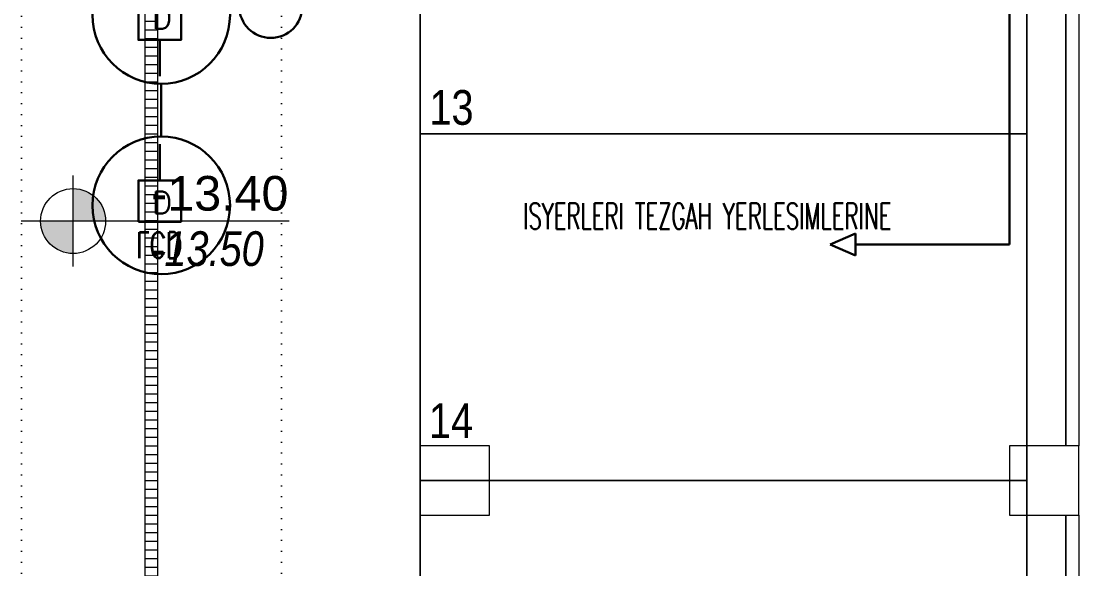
# Model space of a CAD drawing. Header units: metres. Extents: x -13194 to 152406, y -14653 to 29421.
# Drawn here: x 5600 to 6820, y 1538 to 2170 of the extents above; entities that cross this region are included whole.
import ezdxf
from ezdxf.enums import TextEntityAlignment as Align

# ---------------------------------------------------------------- set-up
doc = ezdxf.new("R2010")
doc.units = ezdxf.units.M
doc.header["$LTSCALE"] = 100
doc.header["$MEASUREMENT"] = 0
doc.linetypes.add('DOT2', pattern=[0.125, 0, -0.125])
doc.linetypes.add('HIDDEN', pattern=[0.375, 0.25, -0.125])
doc.layers.get('0').update_dxf_attribs({"color": 9, "lineweight": 9})
for name, color, linetype, lineweight in [('00', 9, 'Continuous', 9), ('01', 9, 'Continuous', 9), ('05', 9, 'Continuous', 9), ('06D', 9, 'Continuous', 9), ('21', 9, 'Continuous', 9), ('E-DATA LCD EKRAN', 7, 'Continuous', 30), ('E-DATA PRİZİ (RJ45)', 7, 'Continuous', 30), ('E-KABLO', 7, 'Continuous', 30), ('E-LINYE', 7, 'Continuous', 30), ('E-YAZI', 7, 'Continuous', 30)]:
    doc.layers.add(name, color=color, linetype=linetype, lineweight=lineweight)
doc.styles.add('Arial', font='arial.ttf', dxfattribs={"height": 2.5})
doc.styles.add('E-YAZI', font='txttw.shx')
doc.styles.add('MuuM_TEXT-ITALIC', font='ARIALNI.TTF')
doc.styles.add('MuuM_TEXT-STANDART', font='ARIALN.TTF')

# ---------------------------------------------------------------- blocks, each defined once
blk = doc.blocks.new('E-DATA LCD EKRAN')
at = {"layer": 'E-DATA PRİZİ (RJ45)', "color": 1}
blk.add_line((0, 0), (0, 42), dxfattribs=at)
blk.add_lwpolyline([(-24.6, 89.6), (24.6, 89.6), (24.6, 42), (-24.6, 42)], close=True, dxfattribs=at)
blk.add_circle((1.6, 70.7), 79.4, dxfattribs=at)
at = {"layer": 'E-DATA PRİZİ (RJ45)', "color": 1, "style": 'E-YAZI'}
blk.add_text('D', height=25.6, dxfattribs=at).set_placement((-8.8, 54.6))
at = {"layer": 'E-YAZI', "color": 1, "style": 'E-YAZI', "width": 0.7}
blk.add_text('LCD', height=30, dxfattribs=at).set_placement((-27, 101.6))
blk = doc.blocks.new('p-kolon_80x80')
blk.add_lwpolyline([(-40, -40), (40, -40), (40, 40), (-40, 40)], close=True)
blk = doc.blocks.new('2.bod.sitatik')
at = {"layer": '01'}
for p in [(6100, -6990), (6780, -6990)]:
    blk.add_blockref('p-kolon_80x80', p, dxfattribs=at)
blk = doc.blocks.new('p-işyeri')
at = {"color": 0, "const_width": 2}
blk.add_lwpolyline([(200, 0), (200, 700), (-200, 700), (-200, 0)], close=True, dxfattribs=at)
blk = doc.blocks.new('p-birim')
blk.add_lwpolyline([(0, 0), (1, 0), (1, 1), (0, 1)], close=True)
blk = doc.blocks.new('p-ızgara')
at = {"layer": '06D'}
h = blk.add_hatch(dxfattribs=at)
h.set_pattern_fill('_USER', color=252, scale=10, angle=180, style=0, pattern_type=0)
h.set_pattern_definition([(180, (20, -8630), (-1e-15, -10), [])])
h.paths.add_polyline_path([(5742.5, -4975), (5742.5, -8278.5), (5757.5, -8278.5), (5757.5, -4975)])
blk.add_lwpolyline([(5742.5, -4975), (5742.5, -8278.5), (5757.5, -8278.5), (5757.5, -4975)], close=True, dxfattribs=at)
blk = doc.blocks.new('0_elevationtarget-p-bk')
h = blk.add_hatch(color=250)
h.paths.add_polyline_path([(1.875, 0, 0.414214), (0, 1.875), (0, 0)])
h.paths.add_polyline_path([(0, 0), (-1.875, 0, 0.414214), (0, -1.875)])
blk.add_line((0, -2.625), (0, 2.625))
blk.add_lwpolyline([(12.453, 0), (-3, 0)])
blk.add_circle((0, 0), 1.875)
at = {"style": 'Arial'}
blk.add_attdef('BITMISKOT', text='', height=2, dxfattribs=at).set_placement((4.5, 0), align=Align.BOTTOM_LEFT)
at = {"style": 'MuuM_TEXT-ITALIC'}
blk.add_attdef('FINISHINGFLOORLEVEL', text='', height=2, dxfattribs=at).set_placement((4.5, -0.592), align=Align.TOP_LEFT)
blk = doc.blocks.new('2.bod.Mimari')
at = {"layer": '00'}
for points in [[(6820, -6230), (6820, -6950), (6805, -6950), (6805, -6230)], [(6820, -7030), (6820, -7750), (6805, -7750), (6805, -7030)]]:
    blk.add_lwpolyline(points, close=True, dxfattribs=at)
at = {"layer": '06D', "linetype": 'DOT2'}
for points in [[(5600, -4350), (5600, -7755), (5600, -8105)], [(5900, -4350), (5900, -7755), (5900, -8105)]]:
    blk.add_lwpolyline(points, dxfattribs=at)
at = {"layer": '05', "xscale": -45, "yscale": 720}
for p in [(6805, -6950), (6805, -7750)]:
    blk.add_blockref('p-birim', p, dxfattribs=at)
at = {"layer": '06D'}
blk.add_blockref('p-ızgara', (0, 0), dxfattribs=at)
at = {"layer": '06D', "color": 89, "linetype": 'HIDDEN', "true_color": 0x2e4d23, "rotation": 90}
for p in [(6760, -6390), (6760, -6790), (6760, -7190)]:
    blk.add_blockref('p-işyeri', p, dxfattribs=at)
at = {"layer": '21', "xscale": 20, "yscale": 20, "zscale": 20}
blk.add_blockref('0_elevationtarget-p-bk', (5659.61, -6690.6), dxfattribs=at).add_auto_attribs({'BITMISKOT': '-13.40', 'FINISHINGFLOORLEVEL': '-13.50'})
at = {"layer": '21', "style": 'MuuM_TEXT-STANDART'}
for s, p in [('13', (6070.64, -6591.49)), ('14', (6070.08, -6952.98))]:
    blk.add_text(s, height=40, dxfattribs=at).set_placement(p, align=Align.BOTTOM_LEFT)

msp = doc.modelspace()

# ---------------------------------------------------------------- linework, layer by layer
at = {"layer": 'E-KABLO', "color": 4}
for p, q in [((6740, 1912.4), (6740, 2360)), ((5761.2, 2097.8), (5761.2, 2038)), ((6533.1, 1912.4), (6562.4, 1925.1)), ((6562.4, 1925.1), (6562.4, 1899.7)), ((6533.1, 1912.4), (6562.4, 1899.7)), ((6562.4, 1912.4), (6740, 1912.4))]:
    msp.add_line(p, q, dxfattribs=at)
at = {"layer": 'E-LINYE', "color": 7, "linetype": 'Continuous'}
msp.add_circle((5887.6, 2187.1), 36.4, dxfattribs=at)

# ---------------------------------------------------------------- block references
for name in ['2.bod.sitatik', '2.bod.Mimari']:
    msp.add_blockref(name, (0, 8630))
at = {"layer": 'E-DATA LCD EKRAN', "color": 1}
msp.add_blockref('E-DATA LCD EKRAN', (5759.6, 2106.5), dxfattribs=at)
at = {"layer": 'E-DATA LCD EKRAN', "color": 1, "xscale": -1, "rotation": 180}
msp.add_blockref('E-DATA LCD EKRAN', (5759.6, 2028.2), dxfattribs=at)

# ---------------------------------------------------------------- texts
at = {"layer": 'E-LINYE', "color": 30, "linetype": 'Continuous', "style": 'E-YAZI', "width": 0.6}
msp.add_text('ISYERLERI TEZGAH YERLESIMLERINE', height=30, dxfattribs=at).set_placement((6391.2, 1945.2), align=Align.MIDDLE_CENTER)

doc.saveas('drawing.dxf')
